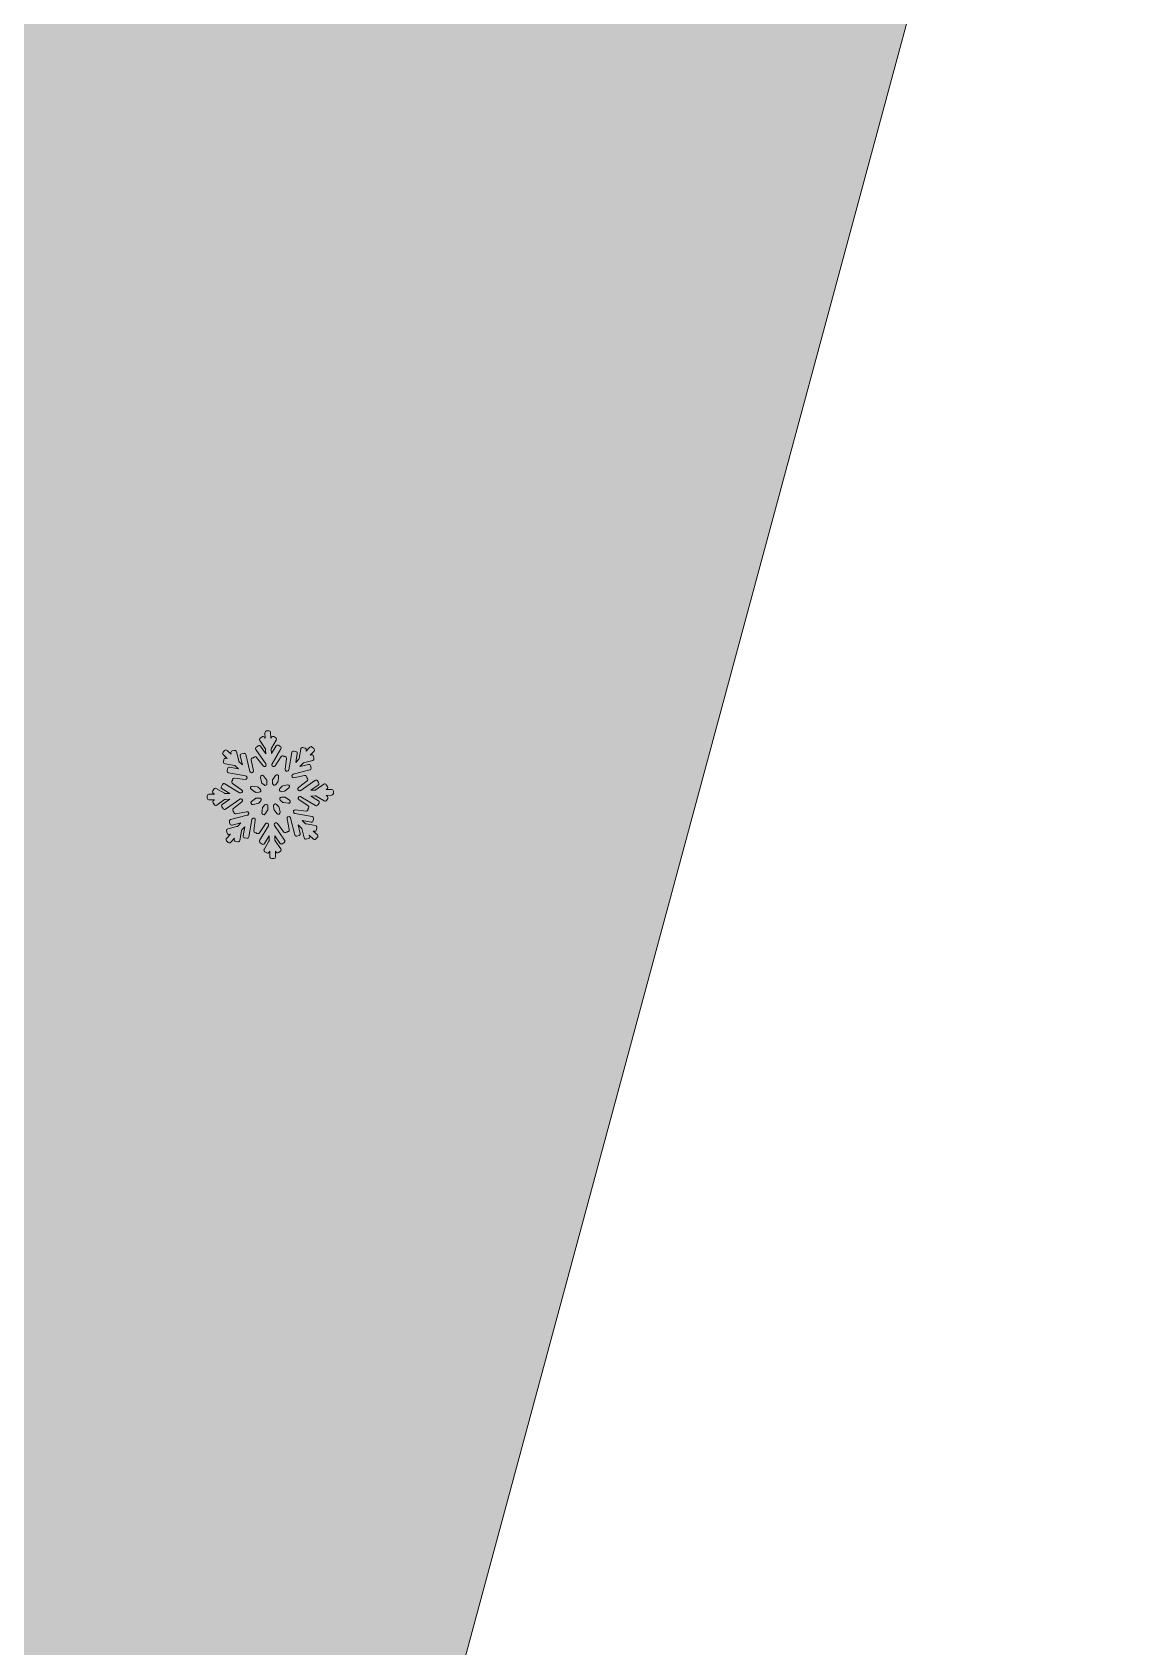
# Model space of a CAD drawing. Header units: millimetres. Extents: x 27 to 189, y -121 to -22.
# Drawn here: x 169.24 to 188.51, y -78.98 to -50.76 of the extents above; entities that cross this region are included whole.
import ezdxf

# ---------------------------------------------------------------- set-up
doc = ezdxf.new("R2010")
doc.units = ezdxf.units.MM
doc.header["$MEASUREMENT"] = 0
doc.layers.add('engraving', color=7, linetype='Continuous')
doc.layers.add('Layer 1', color=7, linetype='Continuous')

msp = doc.modelspace()

# ---------------------------------------------------------------- hatches: boundary and pattern name
at = {"layer": 'Layer 1'}
h = msp.add_hatch(color=2, dxfattribs=at)
h.dxf.hatch_style = 2
edge = h.paths.add_edge_path()
edge.add_spline(control_points=[(165.942, -35.834), (165.942, -35.834), (161.501, -35.834), (161.501, -35.834), (161.501, -35.834), (158.269, -35.834), (158.269, -35.834), (157.497, -34.402), (156.034, -33.393), (154.332, -33.263), (155.837, -32.148), (156.817, -30.365), (156.817, -28.348), (156.817, -24.968), (154.076, -22.227), (150.696, -22.227), (147.316, -22.227), (144.575, -24.968), (144.575, -28.348), (144.575, -30.365), (145.555, -32.148), (147.06, -33.263), (145.358, -33.393), (143.895, -34.402), (143.123, -35.834), (143.123, -35.834), (139.892, -35.834), (139.892, -35.834), (139.892, -35.834), (135.45, -35.834), (135.45, -35.834), (135.45, -35.834), (112.878, -35.834), (112.878, -35.834), (112.878, -35.834), (135.664, -120.161), (135.664, -120.161), (135.664, -120.161), (165.729, -120.161), (165.729, -120.161), (165.729, -120.161), (188.514, -35.834), (188.514, -35.834), (188.514, -35.834), (165.942, -35.834), (165.942, -35.834)], knot_values=[0, 0, 0, 0, 1, 1, 1, 2, 2, 2, 3, 3, 3, 4, 4, 4, 5, 5, 5, 6, 6, 6, 7, 7, 7, 8, 8, 8, 9, 9, 9, 10, 10, 10, 11, 11, 11, 12, 12, 12, 13, 13, 13, 14, 14, 14, 15, 15, 15, 15], degree=3, periodic=1)
edge = h.paths.add_edge_path()
edge.add_spline(control_points=[(146.889, -28.348), (146.889, -26.249), (148.597, -24.541), (150.696, -24.541), (152.795, -24.541), (154.503, -26.249), (154.503, -28.348), (154.503, -30.447), (152.795, -32.155), (150.696, -32.155), (148.597, -32.155), (146.889, -30.447), (146.889, -28.348)], knot_values=[0, 0, 0, 0, 1, 1, 1, 2, 2, 2, 3, 3, 3, 4, 4, 4, 4], degree=3, periodic=1)
h.paths.add_polyline_path([(140.66, -38.834), (160.733, -38.834), (150.696, -77.997)])

# ---------------------------------------------------------------- linework, layer by layer
at = {"layer": 'engraving', "lineweight": 0}
for points, knots in [([(174.506, -64.022), (174.505, -64.005), (174.491, -63.992), (174.474, -63.993), (174.474, -63.993), (174.378, -63.996), (174.378, -63.996), (174.378, -63.996), (174.396, -63.984), (174.396, -63.984), (174.409, -63.974), (174.413, -63.956), (174.403, -63.942), (174.403, -63.942), (174.381, -63.909), (174.381, -63.909), (174.371, -63.895), (174.352, -63.892), (174.338, -63.902), (174.338, -63.902), (174.202, -63.998), (174.202, -63.998), (174.197, -64.002), (174.191, -64.004), (174.185, -64.004), (174.185, -64.004), (174.111, -64.007), (174.111, -64.007), (174.111, -64.007), (174.242, -63.915), (174.242, -63.915), (174.255, -63.905), (174.259, -63.887), (174.249, -63.873), (174.249, -63.873), (174.227, -63.84), (174.227, -63.84), (174.217, -63.827), (174.198, -63.823), (174.184, -63.833), (174.184, -63.833), (173.935, -64.009), (173.935, -64.009), (173.93, -64.012), (173.925, -64.014), (173.919, -64.014), (173.919, -64.014), (173.917, -64.014), (173.917, -64.014), (173.888, -64.015), (173.874, -63.978), (173.898, -63.96), (173.898, -63.96), (174.047, -63.843), (174.047, -63.843), (174.06, -63.832), (174.062, -63.813), (174.052, -63.8), (174.052, -63.8), (174.047, -63.794), (174.047, -63.794), (174.044, -63.79), (174.043, -63.786), (174.042, -63.781), (174.042, -63.781), (174.04, -63.774), (174.04, -63.774), (174.037, -63.757), (174.021, -63.747), (174.004, -63.75), (174.004, -63.75), (173.816, -63.788), (173.816, -63.788), (173.787, -63.793), (173.768, -63.759), (173.788, -63.737), (173.788, -63.737), (173.791, -63.734), (173.791, -63.734), (173.795, -63.73), (173.8, -63.726), (173.806, -63.725), (173.806, -63.725), (174.095, -63.652), (174.095, -63.652), (174.111, -63.648), (174.121, -63.632), (174.117, -63.616), (174.117, -63.616), (174.107, -63.577), (174.107, -63.577), (174.103, -63.561), (174.087, -63.551), (174.071, -63.555), (174.071, -63.555), (173.919, -63.593), (173.919, -63.593), (173.919, -63.593), (173.971, -63.536), (173.971, -63.536), (173.975, -63.532), (173.981, -63.529), (173.986, -63.527), (173.986, -63.527), (174.145, -63.487), (174.145, -63.487), (174.161, -63.483), (174.171, -63.467), (174.167, -63.451), (174.167, -63.451), (174.157, -63.412), (174.157, -63.412), (174.153, -63.396), (174.137, -63.386), (174.121, -63.39), (174.121, -63.39), (174.1, -63.395), (174.1, -63.395), (174.1, -63.395), (174.168, -63.321), (174.168, -63.321), (174.179, -63.309), (174.178, -63.29), (174.166, -63.278), (174.166, -63.278), (174.137, -63.251), (174.137, -63.251), (174.125, -63.24), (174.106, -63.241), (174.094, -63.253), (174.094, -63.253), (174.029, -63.324), (174.029, -63.324), (174.029, -63.324), (174.033, -63.303), (174.033, -63.303), (174.036, -63.286), (174.025, -63.271), (174.009, -63.268), (174.009, -63.268), (173.97, -63.261), (173.97, -63.261), (173.954, -63.258), (173.938, -63.269), (173.935, -63.286), (173.935, -63.286), (173.906, -63.452), (173.906, -63.452), (173.905, -63.458), (173.902, -63.463), (173.898, -63.468), (173.898, -63.468), (173.849, -63.522), (173.849, -63.522), (173.849, -63.522), (173.876, -63.364), (173.876, -63.364), (173.879, -63.348), (173.868, -63.332), (173.852, -63.329), (173.852, -63.329), (173.813, -63.322), (173.813, -63.322), (173.797, -63.319), (173.781, -63.33), (173.778, -63.347), (173.778, -63.347), (173.725, -63.65), (173.725, -63.65), (173.724, -63.656), (173.722, -63.661), (173.718, -63.666), (173.718, -63.666), (173.718, -63.666), (173.718, -63.666), (173.698, -63.687), (173.662, -63.671), (173.665, -63.641), (173.665, -63.641), (173.688, -63.453), (173.688, -63.453), (173.69, -63.436), (173.679, -63.421), (173.662, -63.419), (173.662, -63.419), (173.655, -63.418), (173.655, -63.418), (173.65, -63.417), (173.646, -63.416), (173.642, -63.413), (173.642, -63.413), (173.636, -63.409), (173.636, -63.409), (173.622, -63.399), (173.603, -63.403), (173.593, -63.417), (173.593, -63.417), (173.487, -63.577), (173.487, -63.577), (173.471, -63.602), (173.433, -63.591), (173.432, -63.562), (173.432, -63.562), (173.432, -63.559), (173.432, -63.559), (173.431, -63.553), (173.433, -63.547), (173.436, -63.542), (173.436, -63.542), (173.589, -63.283), (173.589, -63.283), (173.598, -63.269), (173.593, -63.25), (173.579, -63.242), (173.579, -63.242), (173.546, -63.221), (173.546, -63.221), (173.531, -63.213), (173.512, -63.217), (173.504, -63.232), (173.504, -63.232), (173.424, -63.366), (173.424, -63.366), (173.424, -63.366), (173.421, -63.289), (173.421, -63.289), (173.421, -63.283), (173.422, -63.277), (173.425, -63.272), (173.425, -63.272), (173.509, -63.13), (173.509, -63.13), (173.518, -63.116), (173.513, -63.098), (173.499, -63.089), (173.499, -63.089), (173.465, -63.068), (173.465, -63.068), (173.451, -63.06), (173.432, -63.064), (173.424, -63.079), (173.424, -63.079), (173.413, -63.097), (173.413, -63.097), (173.413, -63.097), (173.409, -62.996), (173.409, -62.996), (173.408, -62.98), (173.394, -62.966), (173.378, -62.967), (173.378, -62.967), (173.339, -62.969), (173.339, -62.969), (173.322, -62.969), (173.309, -62.983), (173.309, -63), (173.309, -63), (173.313, -63.097), (173.313, -63.097), (173.313, -63.097), (173.302, -63.08), (173.302, -63.08), (173.292, -63.066), (173.273, -63.063), (173.259, -63.073), (173.259, -63.073), (173.227, -63.095), (173.227, -63.095), (173.214, -63.105), (173.21, -63.123), (173.22, -63.137), (173.22, -63.137), (173.316, -63.276), (173.316, -63.276), (173.319, -63.281), (173.321, -63.287), (173.321, -63.292), (173.321, -63.292), (173.324, -63.367), (173.324, -63.367), (173.324, -63.367), (173.234, -63.236), (173.234, -63.236), (173.224, -63.222), (173.205, -63.219), (173.191, -63.228), (173.191, -63.228), (173.16, -63.251), (173.16, -63.251), (173.146, -63.261), (173.143, -63.279), (173.152, -63.293), (173.152, -63.293), (173.327, -63.546), (173.327, -63.546), (173.33, -63.551), (173.332, -63.556), (173.332, -63.562), (173.332, -63.562), (173.332, -63.562), (173.332, -63.562), (173.333, -63.592), (173.296, -63.606), (173.278, -63.582), (173.278, -63.582), (173.163, -63.433), (173.163, -63.433), (173.153, -63.419), (173.133, -63.417), (173.12, -63.428), (173.12, -63.428), (173.115, -63.432), (173.115, -63.432), (173.111, -63.435), (173.106, -63.437), (173.102, -63.438), (173.102, -63.438), (173.095, -63.439), (173.095, -63.439), (173.078, -63.443), (173.068, -63.459), (173.071, -63.475), (173.071, -63.475), (173.108, -63.665), (173.108, -63.665), (173.114, -63.694), (173.079, -63.713), (173.058, -63.693), (173.058, -63.693), (173.056, -63.691), (173.056, -63.691), (173.052, -63.687), (173.049, -63.682), (173.047, -63.677), (173.047, -63.677), (172.975, -63.383), (172.975, -63.383), (172.971, -63.367), (172.954, -63.357), (172.938, -63.361), (172.938, -63.361), (172.9, -63.371), (172.9, -63.371), (172.884, -63.375), (172.874, -63.391), (172.878, -63.407), (172.878, -63.407), (172.916, -63.561), (172.916, -63.561), (172.916, -63.561), (172.86, -63.508), (172.86, -63.508), (172.856, -63.504), (172.853, -63.499), (172.851, -63.493), (172.851, -63.493), (172.811, -63.332), (172.811, -63.332), (172.807, -63.316), (172.791, -63.306), (172.775, -63.31), (172.775, -63.31), (172.737, -63.32), (172.737, -63.32), (172.721, -63.324), (172.711, -63.34), (172.715, -63.356), (172.715, -63.356), (172.72, -63.377), (172.72, -63.377), (172.72, -63.377), (172.647, -63.309), (172.647, -63.309), (172.635, -63.298), (172.615, -63.298), (172.604, -63.311), (172.604, -63.311), (172.578, -63.34), (172.578, -63.34), (172.566, -63.352), (172.567, -63.371), (172.579, -63.382), (172.579, -63.382), (172.65, -63.449), (172.65, -63.449), (172.65, -63.449), (172.63, -63.445), (172.63, -63.445), (172.613, -63.442), (172.597, -63.453), (172.594, -63.47), (172.594, -63.47), (172.588, -63.509), (172.588, -63.509), (172.585, -63.525), (172.596, -63.541), (172.612, -63.544), (172.612, -63.544), (172.777, -63.574), (172.777, -63.574), (172.782, -63.575), (172.788, -63.577), (172.792, -63.581), (172.792, -63.581), (172.847, -63.632), (172.847, -63.632), (172.847, -63.632), (172.691, -63.604), (172.691, -63.604), (172.674, -63.601), (172.658, -63.612), (172.656, -63.629), (172.656, -63.629), (172.649, -63.668), (172.649, -63.668), (172.646, -63.684), (172.657, -63.7), (172.673, -63.703), (172.673, -63.703), (172.973, -63.757), (172.973, -63.757), (172.979, -63.758), (172.984, -63.761), (172.988, -63.765), (172.988, -63.765), (172.99, -63.766), (172.99, -63.766), (173.011, -63.786), (172.994, -63.822), (172.965, -63.818), (172.965, -63.818), (172.778, -63.795), (172.778, -63.795), (172.762, -63.792), (172.746, -63.804), (172.744, -63.821), (172.744, -63.821), (172.744, -63.829), (172.744, -63.829), (172.743, -63.833), (172.741, -63.838), (172.739, -63.842), (172.739, -63.842), (172.734, -63.848), (172.734, -63.848), (172.725, -63.862), (172.729, -63.881), (172.743, -63.89), (172.743, -63.89), (172.903, -63.999), (172.903, -63.999), (172.928, -64.015), (172.917, -64.053), (172.888, -64.054), (172.888, -64.054), (172.884, -64.054), (172.884, -64.054), (172.878, -64.055), (172.872, -64.053), (172.867, -64.05), (172.867, -64.05), (172.611, -63.894), (172.611, -63.894), (172.597, -63.886), (172.578, -63.89), (172.569, -63.905), (172.569, -63.905), (172.549, -63.939), (172.549, -63.939), (172.541, -63.953), (172.546, -63.971), (172.56, -63.98), (172.56, -63.98), (172.694, -64.062), (172.694, -64.062), (172.694, -64.062), (172.618, -64.065), (172.618, -64.065), (172.612, -64.065), (172.606, -64.063), (172.601, -64.06), (172.601, -64.06), (172.46, -63.975), (172.46, -63.975), (172.446, -63.966), (172.427, -63.971), (172.419, -63.985), (172.419, -63.985), (172.399, -64.019), (172.399, -64.019), (172.39, -64.034), (172.395, -64.052), (172.409, -64.061), (172.409, -64.061), (172.428, -64.072), (172.428, -64.072), (172.428, -64.072), (172.328, -64.076), (172.328, -64.076), (172.311, -64.077), (172.298, -64.091), (172.299, -64.107), (172.299, -64.107), (172.3, -64.147), (172.3, -64.147), (172.301, -64.164), (172.315, -64.177), (172.332, -64.176), (172.332, -64.176), (172.428, -64.172), (172.428, -64.172), (172.428, -64.172), (172.411, -64.185), (172.411, -64.185), (172.397, -64.195), (172.394, -64.213), (172.403, -64.227), (172.403, -64.227), (172.426, -64.26), (172.426, -64.26), (172.435, -64.273), (172.454, -64.277), (172.468, -64.267), (172.468, -64.267), (172.605, -64.17), (172.605, -64.17), (172.61, -64.167), (172.615, -64.165), (172.621, -64.165), (172.621, -64.165), (172.695, -64.162), (172.695, -64.162), (172.695, -64.162), (172.565, -64.254), (172.565, -64.254), (172.551, -64.264), (172.548, -64.282), (172.557, -64.296), (172.557, -64.296), (172.58, -64.328), (172.58, -64.328), (172.589, -64.342), (172.608, -64.346), (172.622, -64.336), (172.622, -64.336), (172.871, -64.16), (172.871, -64.16), (172.876, -64.157), (172.882, -64.155), (172.887, -64.155), (172.887, -64.155), (172.889, -64.155), (172.889, -64.155), (172.918, -64.153), (172.932, -64.19), (172.909, -64.209), (172.909, -64.209), (172.76, -64.326), (172.76, -64.326), (172.746, -64.337), (172.744, -64.355), (172.754, -64.369), (172.754, -64.369), (172.759, -64.375), (172.759, -64.375), (172.762, -64.378), (172.764, -64.383), (172.765, -64.387), (172.765, -64.387), (172.766, -64.395), (172.766, -64.395), (172.769, -64.411), (172.785, -64.422), (172.802, -64.419), (172.802, -64.419), (172.99, -64.381), (172.99, -64.381), (173.019, -64.376), (173.038, -64.41), (173.019, -64.432), (173.019, -64.432), (173.016, -64.435), (173.016, -64.435), (173.012, -64.439), (173.006, -64.442), (173.001, -64.444), (173.001, -64.444), (172.711, -64.516), (172.711, -64.516), (172.695, -64.521), (172.685, -64.537), (172.689, -64.553), (172.689, -64.553), (172.699, -64.592), (172.699, -64.592), (172.703, -64.608), (172.719, -64.618), (172.736, -64.614), (172.736, -64.614), (172.887, -64.576), (172.887, -64.576), (172.887, -64.576), (172.835, -64.633), (172.835, -64.633), (172.831, -64.637), (172.826, -64.64), (172.82, -64.642), (172.82, -64.642), (172.662, -64.682), (172.662, -64.682), (172.645, -64.686), (172.635, -64.702), (172.639, -64.718), (172.639, -64.718), (172.649, -64.757), (172.649, -64.757), (172.653, -64.773), (172.67, -64.783), (172.686, -64.779), (172.686, -64.779), (172.706, -64.774), (172.706, -64.774), (172.706, -64.774), (172.639, -64.848), (172.639, -64.848), (172.627, -64.86), (172.628, -64.879), (172.64, -64.891), (172.64, -64.891), (172.669, -64.917), (172.669, -64.917), (172.681, -64.929), (172.701, -64.928), (172.712, -64.916), (172.712, -64.916), (172.777, -64.845), (172.777, -64.845), (172.777, -64.845), (172.773, -64.866), (172.773, -64.866), (172.77, -64.882), (172.781, -64.898), (172.798, -64.901), (172.798, -64.901), (172.836, -64.908), (172.836, -64.908), (172.853, -64.911), (172.868, -64.9), (172.871, -64.883), (172.871, -64.883), (172.9, -64.717), (172.9, -64.717), (172.901, -64.711), (172.904, -64.706), (172.908, -64.701), (172.908, -64.701), (172.958, -64.647), (172.958, -64.647), (172.958, -64.647), (172.93, -64.804), (172.93, -64.804), (172.927, -64.821), (172.938, -64.837), (172.955, -64.839), (172.955, -64.839), (172.993, -64.846), (172.993, -64.846), (173.01, -64.849), (173.025, -64.838), (173.028, -64.822), (173.028, -64.822), (173.081, -64.519), (173.081, -64.519), (173.082, -64.513), (173.085, -64.508), (173.089, -64.503), (173.089, -64.503), (173.089, -64.503), (173.089, -64.503), (173.108, -64.482), (173.145, -64.498), (173.141, -64.527), (173.141, -64.527), (173.118, -64.716), (173.118, -64.716), (173.116, -64.733), (173.128, -64.748), (173.144, -64.75), (173.144, -64.75), (173.152, -64.751), (173.152, -64.751), (173.156, -64.752), (173.161, -64.753), (173.165, -64.756), (173.165, -64.756), (173.171, -64.76), (173.171, -64.76), (173.185, -64.77), (173.204, -64.766), (173.213, -64.752), (173.213, -64.752), (173.319, -64.592), (173.319, -64.592), (173.335, -64.567), (173.373, -64.578), (173.375, -64.607), (173.375, -64.607), (173.375, -64.61), (173.375, -64.61), (173.375, -64.616), (173.373, -64.622), (173.37, -64.627), (173.37, -64.627), (173.217, -64.886), (173.217, -64.886), (173.208, -64.9), (173.213, -64.919), (173.227, -64.927), (173.227, -64.927), (173.261, -64.948), (173.261, -64.948), (173.275, -64.956), (173.294, -64.952), (173.303, -64.937), (173.303, -64.937), (173.382, -64.803), (173.382, -64.803), (173.382, -64.803), (173.386, -64.88), (173.386, -64.88), (173.386, -64.886), (173.384, -64.892), (173.381, -64.897), (173.381, -64.897), (173.297, -65.039), (173.297, -65.039), (173.289, -65.053), (173.293, -65.071), (173.307, -65.08), (173.307, -65.08), (173.341, -65.1), (173.341, -65.1), (173.355, -65.109), (173.374, -65.105), (173.383, -65.09), (173.383, -65.09), (173.393, -65.072), (173.393, -65.072), (173.393, -65.072), (173.397, -65.173), (173.397, -65.173), (173.398, -65.189), (173.412, -65.202), (173.429, -65.202), (173.429, -65.202), (173.468, -65.2), (173.468, -65.2), (173.485, -65.2), (173.498, -65.185), (173.497, -65.169), (173.497, -65.169), (173.493, -65.072), (173.493, -65.072), (173.493, -65.072), (173.505, -65.089), (173.505, -65.089), (173.514, -65.103), (173.533, -65.106), (173.547, -65.096), (173.547, -65.096), (173.579, -65.074), (173.579, -65.074), (173.593, -65.064), (173.596, -65.045), (173.587, -65.032), (173.587, -65.032), (173.49, -64.893), (173.49, -64.893), (173.487, -64.888), (173.485, -64.882), (173.485, -64.877), (173.485, -64.877), (173.482, -64.802), (173.482, -64.802), (173.482, -64.802), (173.572, -64.933), (173.572, -64.933), (173.582, -64.947), (173.601, -64.95), (173.615, -64.94), (173.615, -64.94), (173.647, -64.918), (173.647, -64.918), (173.66, -64.908), (173.664, -64.89), (173.654, -64.876), (173.654, -64.876), (173.479, -64.623), (173.479, -64.623), (173.476, -64.618), (173.474, -64.613), (173.474, -64.607), (173.474, -64.607), (173.474, -64.607), (173.474, -64.607), (173.473, -64.577), (173.51, -64.563), (173.528, -64.587), (173.528, -64.587), (173.643, -64.736), (173.643, -64.736), (173.654, -64.749), (173.673, -64.752), (173.686, -64.741), (173.686, -64.741), (173.692, -64.737), (173.692, -64.737), (173.696, -64.734), (173.7, -64.732), (173.705, -64.731), (173.705, -64.731), (173.712, -64.73), (173.712, -64.73), (173.728, -64.726), (173.739, -64.71), (173.736, -64.694), (173.736, -64.694), (173.698, -64.504), (173.698, -64.504), (173.692, -64.475), (173.727, -64.456), (173.749, -64.476), (173.749, -64.476), (173.75, -64.477), (173.75, -64.477), (173.755, -64.481), (173.758, -64.487), (173.759, -64.492), (173.759, -64.492), (173.832, -64.785), (173.832, -64.785), (173.836, -64.802), (173.852, -64.812), (173.868, -64.808), (173.868, -64.808), (173.906, -64.798), (173.906, -64.798), (173.922, -64.794), (173.932, -64.778), (173.928, -64.761), (173.928, -64.761), (173.89, -64.608), (173.89, -64.608), (173.89, -64.608), (173.946, -64.661), (173.946, -64.661), (173.951, -64.665), (173.954, -64.67), (173.955, -64.676), (173.955, -64.676), (173.995, -64.836), (173.995, -64.836), (173.999, -64.853), (174.016, -64.863), (174.032, -64.859), (174.032, -64.859), (174.07, -64.849), (174.07, -64.849), (174.086, -64.845), (174.096, -64.829), (174.092, -64.812), (174.092, -64.812), (174.086, -64.792), (174.086, -64.792), (174.086, -64.792), (174.159, -64.86), (174.159, -64.86), (174.172, -64.871), (174.191, -64.87), (174.202, -64.858), (174.202, -64.858), (174.229, -64.829), (174.229, -64.829), (174.24, -64.817), (174.239, -64.798), (174.227, -64.786), (174.227, -64.786), (174.156, -64.72), (174.156, -64.72), (174.156, -64.72), (174.177, -64.724), (174.177, -64.724), (174.193, -64.727), (174.209, -64.716), (174.212, -64.699), (174.212, -64.699), (174.219, -64.66), (174.219, -64.66), (174.222, -64.644), (174.211, -64.628), (174.194, -64.625), (174.194, -64.625), (174.03, -64.595), (174.03, -64.595), (174.024, -64.594), (174.019, -64.591), (174.014, -64.588), (174.014, -64.588), (173.96, -64.537), (173.96, -64.537), (173.96, -64.537), (174.116, -64.565), (174.116, -64.565), (174.132, -64.568), (174.148, -64.557), (174.151, -64.54), (174.151, -64.54), (174.158, -64.501), (174.158, -64.501), (174.16, -64.485), (174.15, -64.469), (174.133, -64.466), (174.133, -64.466), (173.834, -64.412), (173.834, -64.412), (173.828, -64.411), (173.822, -64.408), (173.818, -64.404), (173.818, -64.404), (173.817, -64.403), (173.817, -64.403), (173.795, -64.383), (173.812, -64.347), (173.841, -64.351), (173.841, -64.351), (174.028, -64.374), (174.028, -64.374), (174.045, -64.376), (174.06, -64.365), (174.062, -64.348), (174.062, -64.348), (174.063, -64.34), (174.063, -64.34), (174.063, -64.336), (174.065, -64.331), (174.068, -64.327), (174.068, -64.327), (174.072, -64.321), (174.072, -64.321), (174.081, -64.307), (174.077, -64.288), (174.064, -64.279), (174.064, -64.279), (173.903, -64.17), (173.903, -64.17), (173.879, -64.154), (173.889, -64.116), (173.919, -64.115), (173.919, -64.115), (173.922, -64.114), (173.922, -64.114), (173.928, -64.114), (173.934, -64.116), (173.939, -64.119), (173.939, -64.119), (174.195, -64.275), (174.195, -64.275), (174.209, -64.283), (174.228, -64.279), (174.237, -64.264), (174.237, -64.264), (174.257, -64.23), (174.257, -64.23), (174.265, -64.216), (174.261, -64.198), (174.247, -64.189), (174.247, -64.189), (174.112, -64.107), (174.112, -64.107), (174.112, -64.107), (174.189, -64.104), (174.189, -64.104), (174.195, -64.104), (174.201, -64.105), (174.206, -64.109), (174.206, -64.109), (174.346, -64.194), (174.346, -64.194), (174.36, -64.203), (174.379, -64.198), (174.388, -64.183), (174.388, -64.183), (174.408, -64.15), (174.408, -64.15), (174.416, -64.135), (174.412, -64.117), (174.397, -64.108), (174.397, -64.108), (174.379, -64.097), (174.379, -64.097), (174.379, -64.097), (174.478, -64.093), (174.478, -64.093), (174.495, -64.092), (174.508, -64.078), (174.507, -64.061), (174.507, -64.061), (174.506, -64.022), (174.506, -64.022)], [0, 0, 0, 0, 1, 1, 1, 2, 2, 2, 3, 3, 3, 4, 4, 4, 5, 5, 5, 6, 6, 6, 7, 7, 7, 8, 8, 8, 9, 9, 9, 10, 10, 10, 11, 11, 11, 12, 12, 12, 13, 13, 13, 14, 14, 14, 15, 15, 15, 16, 16, 16, 17, 17, 17, 18, 18, 18, 19, 19, 19, 20, 20, 20, 21, 21, 21, 22, 22, 22, 23, 23, 23, 24, 24, 24, 25, 25, 25, 26, 26, 26, 27, 27, 27, 28, 28, 28, 29, 29, 29, 30, 30, 30, 31, 31, 31, 32, 32, 32, 33, 33, 33, 34, 34, 34, 35, 35, 35, 36, 36, 36, 37, 37, 37, 38, 38, 38, 39, 39, 39, 40, 40, 40, 41, 41, 41, 42, 42, 42, 43, 43, 43, 44, 44, 44, 45, 45, 45, 46, 46, 46, 47, 47, 47, 48, 48, 48, 49, 49, 49, 50, 50, 50, 51, 51, 51, 52, 52, 52, 53, 53, 53, 54, 54, 54, 55, 55, 55, 56, 56, 56, 57, 57, 57, 58, 58, 58, 59, 59, 59, 60, 60, 60, 61, 61, 61, 62, 62, 62, 63, 63, 63, 64, 64, 64, 65, 65, 65, 66, 66, 66, 67, 67, 67, 68, 68, 68, 69, 69, 69, 70, 70, 70, 71, 71, 71, 72, 72, 72, 73, 73, 73, 74, 74, 74, 75, 75, 75, 76, 76, 76, 77, 77, 77, 78, 78, 78, 79, 79, 79, 80, 80, 80, 81, 81, 81, 82, 82, 82, 83, 83, 83, 84, 84, 84, 85, 85, 85, 86, 86, 86, 87, 87, 87, 88, 88, 88, 89, 89, 89, 90, 90, 90, 91, 91, 91, 92, 92, 92, 93, 93, 93, 94, 94, 94, 95, 95, 95, 96, 96, 96, 97, 97, 97, 98, 98, 98, 99, 99, 99, 100, 100, 100, 101, 101, 101, 102, 102, 102, 103, 103, 103, 104, 104, 104, 105, 105, 105, 106, 106, 106, 107, 107, 107, 108, 108, 108, 109, 109, 109, 110, 110, 110, 111, 111, 111, 112, 112, 112, 113, 113, 113, 114, 114, 114, 115, 115, 115, 116, 116, 116, 117, 117, 117, 118, 118, 118, 119, 119, 119, 120, 120, 120, 121, 121, 121, 122, 122, 122, 123, 123, 123, 124, 124, 124, 125, 125, 125, 126, 126, 126, 127, 127, 127, 128, 128, 128, 129, 129, 129, 130, 130, 130, 131, 131, 131, 132, 132, 132, 133, 133, 133, 134, 134, 134, 135, 135, 135, 136, 136, 136, 137, 137, 137, 138, 138, 138, 139, 139, 139, 140, 140, 140, 141, 141, 141, 142, 142, 142, 143, 143, 143, 144, 144, 144, 145, 145, 145, 146, 146, 146, 147, 147, 147, 148, 148, 148, 149, 149, 149, 150, 150, 150, 151, 151, 151, 152, 152, 152, 153, 153, 153, 154, 154, 154, 155, 155, 155, 156, 156, 156, 157, 157, 157, 158, 158, 158, 159, 159, 159, 160, 160, 160, 161, 161, 161, 162, 162, 162, 163, 163, 163, 164, 164, 164, 165, 165, 165, 166, 166, 166, 167, 167, 167, 168, 168, 168, 169, 169, 169, 170, 170, 170, 171, 171, 171, 172, 172, 172, 173, 173, 173, 174, 174, 174, 175, 175, 175, 176, 176, 176, 177, 177, 177, 178, 178, 178, 179, 179, 179, 180, 180, 180, 181, 181, 181, 182, 182, 182, 183, 183, 183, 184, 184, 184, 185, 185, 185, 186, 186, 186, 187, 187, 187, 188, 188, 188, 189, 189, 189, 190, 190, 190, 191, 191, 191, 192, 192, 192, 193, 193, 193, 194, 194, 194, 195, 195, 195, 196, 196, 196, 197, 197, 197, 198, 198, 198, 199, 199, 199, 200, 200, 200, 201, 201, 201, 202, 202, 202, 203, 203, 203, 204, 204, 204, 205, 205, 205, 206, 206, 206, 207, 207, 207, 208, 208, 208, 209, 209, 209, 210, 210, 210, 211, 211, 211, 212, 212, 212, 213, 213, 213, 214, 214, 214, 215, 215, 215, 216, 216, 216, 217, 217, 217, 218, 218, 218, 219, 219, 219, 220, 220, 220, 221, 221, 221, 222, 222, 222, 223, 223, 223, 224, 224, 224, 225, 225, 225, 226, 226, 226, 227, 227, 227, 228, 228, 228, 229, 229, 229, 230, 230, 230, 231, 231, 231, 232, 232, 232, 233, 233, 233, 234, 234, 234, 235, 235, 235, 236, 236, 236, 237, 237, 237, 238, 238, 238, 239, 239, 239, 240, 240, 240, 241, 241, 241, 242, 242, 242, 243, 243, 243, 244, 244, 244, 245, 245, 245, 246, 246, 246, 247, 247, 247, 248, 248, 248, 249, 249, 249, 250, 250, 250, 251, 251, 251, 252, 252, 252, 253, 253, 253, 254, 254, 254, 255, 255, 255, 256, 256, 256, 257, 257, 257, 258, 258, 258, 259, 259, 259, 260, 260, 260, 261, 261, 261, 262, 262, 262, 263, 263, 263, 264, 264, 264, 265, 265, 265, 266, 266, 266, 267, 267, 267, 268, 268, 268, 269, 269, 269, 270, 270, 270, 271, 271, 271, 272, 272, 272, 273, 273, 273, 274, 274, 274, 275, 275, 275, 276, 276, 276, 277, 277, 277, 278, 278, 278, 279, 279, 279, 280, 280, 280, 281, 281, 281, 282, 282, 282, 283, 283, 283, 284, 284, 284, 285, 285, 285, 286, 286, 286, 287, 287, 287, 288, 288, 288, 289, 289, 289, 290, 290, 290, 291, 291, 291, 292, 292, 292, 293, 293, 293, 294, 294, 294, 295, 295, 295, 296, 296, 296, 297, 297, 297, 298, 298, 298, 299, 299, 299, 300, 300, 300, 301, 301, 301, 302, 302, 302, 303, 303, 303, 304, 304, 304, 305, 305, 305, 306, 306, 306, 307, 307, 307, 308, 308, 308, 309, 309, 309, 310, 310, 310, 311, 311, 311, 312, 312, 312, 313, 313, 313, 314, 314, 314, 315, 315, 315, 316, 316, 316, 317, 317, 317, 318, 318, 318, 319, 319, 319, 320, 320, 320, 321, 321, 321, 322, 322, 322, 323, 323, 323, 324, 324, 324, 325, 325, 325, 326, 326, 326, 327, 327, 327, 328, 328, 328, 329, 329, 329, 330, 330, 330, 331, 331, 331, 332, 332, 332, 333, 333, 333, 334, 334, 334, 335, 335, 335, 336, 336, 336, 336]), ([(173.286, -63.757), (173.286, -63.757), (173.337, -63.823), (173.337, -63.823), (173.341, -63.828), (173.343, -63.834), (173.343, -63.84), (173.343, -63.84), (173.346, -63.891), (173.346, -63.891), (173.347, -63.918), (173.314, -63.933), (173.295, -63.914), (173.295, -63.914), (173.258, -63.88), (173.258, -63.88), (173.253, -63.876), (173.25, -63.87), (173.249, -63.864), (173.249, -63.864), (173.233, -63.781), (173.233, -63.781), (173.226, -63.749), (173.267, -63.731), (173.286, -63.757)], [0, 0, 0, 0, 1, 1, 1, 2, 2, 2, 3, 3, 3, 4, 4, 4, 5, 5, 5, 6, 6, 6, 7, 7, 7, 8, 8, 8, 8]), ([(173.445, -63.888), (173.445, -63.888), (173.443, -63.836), (173.443, -63.836), (173.443, -63.83), (173.444, -63.824), (173.448, -63.818), (173.448, -63.818), (173.494, -63.748), (173.494, -63.748), (173.512, -63.722), (173.553, -63.737), (173.55, -63.769), (173.55, -63.769), (173.539, -63.853), (173.539, -63.853), (173.539, -63.859), (173.536, -63.865), (173.532, -63.87), (173.532, -63.87), (173.498, -63.907), (173.498, -63.907), (173.479, -63.927), (173.446, -63.915), (173.445, -63.888)], [0, 0, 0, 0, 1, 1, 1, 2, 2, 2, 3, 3, 3, 4, 4, 4, 5, 5, 5, 6, 6, 6, 7, 7, 7, 8, 8, 8, 8]), ([(173.14, -64.039), (173.14, -64.039), (173.069, -63.99), (173.069, -63.99), (173.043, -63.972), (173.058, -63.931), (173.09, -63.935), (173.09, -63.935), (173.173, -63.946), (173.173, -63.946), (173.18, -63.947), (173.186, -63.949), (173.19, -63.954), (173.19, -63.954), (173.228, -63.989), (173.228, -63.989), (173.248, -64.008), (173.236, -64.041), (173.209, -64.042), (173.209, -64.042), (173.158, -64.044), (173.158, -64.044), (173.152, -64.044), (173.146, -64.042), (173.14, -64.039)], [0, 0, 0, 0, 1, 1, 1, 2, 2, 2, 3, 3, 3, 4, 4, 4, 5, 5, 5, 6, 6, 6, 7, 7, 7, 8, 8, 8, 8]), ([(173.57, -63.976), (173.57, -63.976), (173.605, -63.938), (173.605, -63.938), (173.609, -63.933), (173.615, -63.93), (173.621, -63.929), (173.621, -63.929), (173.704, -63.912), (173.704, -63.912), (173.736, -63.906), (173.754, -63.946), (173.729, -63.966), (173.729, -63.966), (173.662, -64.018), (173.662, -64.018), (173.657, -64.022), (173.651, -64.025), (173.644, -64.025), (173.644, -64.025), (173.593, -64.027), (173.593, -64.027), (173.566, -64.028), (173.551, -63.996), (173.57, -63.976)], [0, 0, 0, 0, 1, 1, 1, 2, 2, 2, 3, 3, 3, 4, 4, 4, 5, 5, 5, 6, 6, 6, 7, 7, 7, 8, 8, 8, 8]), ([(173.237, -64.193), (173.237, -64.193), (173.202, -64.231), (173.202, -64.231), (173.197, -64.236), (173.192, -64.239), (173.185, -64.24), (173.185, -64.24), (173.102, -64.257), (173.102, -64.257), (173.071, -64.263), (173.052, -64.223), (173.077, -64.203), (173.077, -64.203), (173.144, -64.15), (173.144, -64.15), (173.15, -64.147), (173.156, -64.144), (173.162, -64.144), (173.162, -64.144), (173.213, -64.142), (173.213, -64.142), (173.24, -64.141), (173.255, -64.173), (173.237, -64.193)], [0, 0, 0, 0, 1, 1, 1, 2, 2, 2, 3, 3, 3, 4, 4, 4, 5, 5, 5, 6, 6, 6, 7, 7, 7, 8, 8, 8, 8]), ([(173.361, -64.281), (173.361, -64.281), (173.363, -64.333), (173.363, -64.333), (173.364, -64.339), (173.362, -64.345), (173.358, -64.351), (173.358, -64.351), (173.312, -64.421), (173.312, -64.421), (173.295, -64.447), (173.253, -64.432), (173.257, -64.4), (173.257, -64.4), (173.267, -64.316), (173.267, -64.316), (173.268, -64.31), (173.271, -64.304), (173.275, -64.299), (173.275, -64.299), (173.309, -64.262), (173.309, -64.262), (173.327, -64.242), (173.36, -64.254), (173.361, -64.281)], [0, 0, 0, 0, 1, 1, 1, 2, 2, 2, 3, 3, 3, 4, 4, 4, 5, 5, 5, 6, 6, 6, 7, 7, 7, 8, 8, 8, 8]), ([(173.52, -64.412), (173.52, -64.412), (173.469, -64.346), (173.469, -64.346), (173.465, -64.341), (173.463, -64.335), (173.463, -64.329), (173.463, -64.329), (173.461, -64.278), (173.461, -64.278), (173.46, -64.251), (173.492, -64.236), (173.512, -64.254), (173.512, -64.254), (173.548, -64.289), (173.548, -64.289), (173.553, -64.293), (173.556, -64.299), (173.557, -64.305), (173.557, -64.305), (173.574, -64.388), (173.574, -64.388), (173.58, -64.419), (173.54, -64.438), (173.52, -64.412)], [0, 0, 0, 0, 1, 1, 1, 2, 2, 2, 3, 3, 3, 4, 4, 4, 5, 5, 5, 6, 6, 6, 7, 7, 7, 8, 8, 8, 8]), ([(173.666, -64.13), (173.666, -64.13), (173.737, -64.179), (173.737, -64.179), (173.764, -64.196), (173.748, -64.238), (173.716, -64.234), (173.716, -64.234), (173.633, -64.223), (173.633, -64.223), (173.627, -64.222), (173.621, -64.22), (173.616, -64.215), (173.616, -64.215), (173.578, -64.18), (173.578, -64.18), (173.558, -64.161), (173.571, -64.128), (173.597, -64.127), (173.597, -64.127), (173.648, -64.125), (173.648, -64.125), (173.654, -64.125), (173.661, -64.127), (173.666, -64.13)], [0, 0, 0, 0, 1, 1, 1, 2, 2, 2, 3, 3, 3, 4, 4, 4, 5, 5, 5, 6, 6, 6, 7, 7, 7, 8, 8, 8, 8])]:
    msp.add_open_spline(points, degree=3, knots=knots, dxfattribs=at)
at = {"layer": 'Layer 1', "lineweight": 0}
msp.add_open_spline([(165.942, -35.834), (165.942, -35.834), (161.501, -35.834), (161.501, -35.834), (161.501, -35.834), (158.269, -35.834), (158.269, -35.834), (157.497, -34.402), (156.034, -33.393), (154.332, -33.263), (155.837, -32.148), (156.817, -30.365), (156.817, -28.348), (156.817, -24.968), (154.076, -22.227), (150.696, -22.227), (147.316, -22.227), (144.575, -24.968), (144.575, -28.348), (144.575, -30.365), (145.555, -32.148), (147.06, -33.263), (145.358, -33.393), (143.895, -34.402), (143.123, -35.834), (143.123, -35.834), (139.892, -35.834), (139.892, -35.834), (139.892, -35.834), (135.45, -35.834), (135.45, -35.834), (135.45, -35.834), (112.878, -35.834), (112.878, -35.834), (112.878, -35.834), (135.664, -120.161), (135.664, -120.161), (135.664, -120.161), (165.729, -120.161), (165.729, -120.161), (165.729, -120.161), (188.514, -35.834), (188.514, -35.834), (188.514, -35.834), (165.942, -35.834), (165.942, -35.834)], degree=3, knots=[0, 0, 0, 0, 1, 1, 1, 2, 2, 2, 3, 3, 3, 4, 4, 4, 5, 5, 5, 6, 6, 6, 7, 7, 7, 8, 8, 8, 9, 9, 9, 10, 10, 10, 11, 11, 11, 12, 12, 12, 13, 13, 13, 14, 14, 14, 15, 15, 15, 15], dxfattribs=at)

doc.saveas('drawing.dxf')
